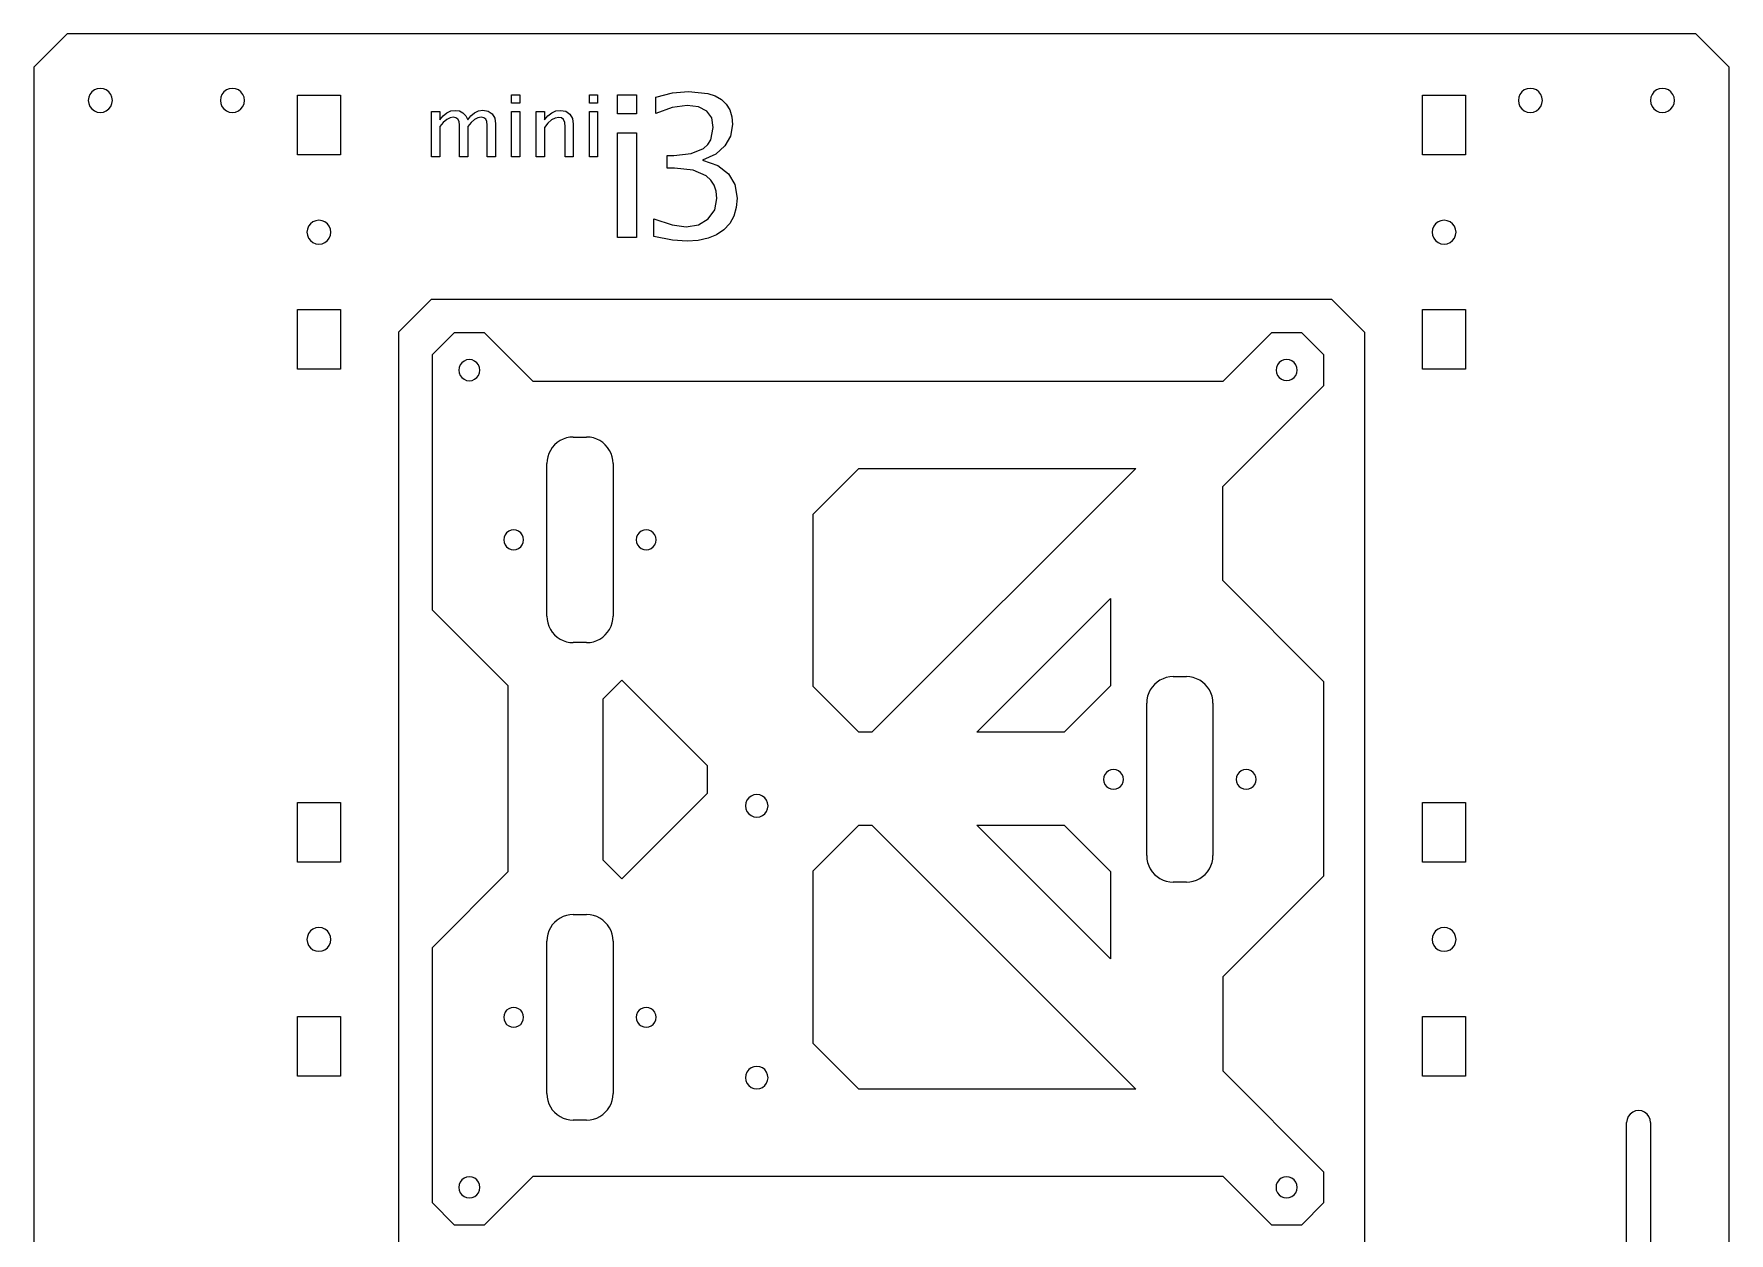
# Model space of a CAD drawing. Header units: inches. Extents: x -211 to 211, y -137 to 137.
# Drawn here: x -210.7 to 45, y -44.3 to 136.6 of the extents above; entities that cross this region are included whole.
import ezdxf

# ---------------------------------------------------------------- set-up
doc = ezdxf.new("R2010")
doc.units = ezdxf.units.IN
doc.header["$MEASUREMENT"] = 0

msp = doc.modelspace()

# ---------------------------------------------------------------- linework, layer by layer
at = {"color": 12, "true_color": 0xcc0000}
for p, q in [((-205.72, 136.63), (-210.72, 131.63)), ((40.03, 136.63), (-205.72, 136.63)), ((45.03, 131.63), (40.03, 136.63)), ((-210.72, 131.63), (-210.72, -131.81)), ((45.03, -131.62), (45.03, 131.63))]:
    msp.add_line(p, q, dxfattribs=at)
at = {"color": 2, "true_color": 0xffff00}
for p, q in [((-201.98, 127.88), (-202.27, 127.5)), ((-201.6, 128.17), (-201.98, 127.88)), ((-201.16, 128.35), (-201.6, 128.17)), ((-200.69, 128.41), (-201.16, 128.35)), ((-200.23, 128.35), (-200.69, 128.41)), ((-199.79, 128.17), (-200.23, 128.35)), ((-199.41, 127.88), (-199.79, 128.17)), ((-199.12, 127.5), (-199.41, 127.88)), ((-182.05, 127.88), (-182.34, 127.5)), ((-181.67, 128.17), (-182.05, 127.88)), ((-181.24, 128.35), (-181.67, 128.17)), ((-180.77, 128.41), (-181.24, 128.35)), ((-180.3, 128.35), (-180.77, 128.41)), ((-179.86, 128.17), (-180.3, 128.35)), ((-179.48, 127.88), (-179.86, 128.17)), ((-179.2, 127.5), (-179.48, 127.88)), ((13.76, 127.88), (13.47, 127.5)), ((14.13, 128.17), (13.76, 127.88)), ((14.57, 128.35), (14.13, 128.17)), ((15.04, 128.41), (14.57, 128.35)), ((15.51, 128.35), (15.04, 128.41)), ((15.95, 128.17), (15.51, 128.35)), ((16.32, 127.88), (15.95, 128.17)), ((16.61, 127.5), (16.32, 127.88)), ((33.69, 127.88), (33.4, 127.5)), ((34.06, 128.17), (33.69, 127.88)), ((34.5, 128.35), (34.06, 128.17)), ((34.97, 128.41), (34.5, 128.35)), ((35.44, 128.35), (34.97, 128.41)), ((35.88, 128.17), (35.44, 128.35)), ((36.25, 127.88), (35.88, 128.17)), ((36.54, 127.5), (36.25, 127.88)), ((-202.45, 127.07), (-202.51, 126.6)), ((-202.51, 126.6), (-202.45, 126.13)), ((-202.27, 127.5), (-202.45, 127.07)), ((-202.45, 126.13), (-202.27, 125.69)), ((-202.27, 125.69), (-201.98, 125.31)), ((-201.98, 125.31), (-201.6, 125.03)), ((-199.79, 125.03), (-199.41, 125.31)), ((-199.41, 125.31), (-199.12, 125.69)), ((-198.94, 127.07), (-199.12, 127.5)), ((-199.12, 125.69), (-198.94, 126.13)), ((-198.88, 126.6), (-198.94, 127.07)), ((-198.94, 126.13), (-198.88, 126.6)), ((-182.52, 127.07), (-182.58, 126.6)), ((-182.58, 126.6), (-182.52, 126.13)), ((-182.34, 127.5), (-182.52, 127.07)), ((-182.52, 126.13), (-182.34, 125.69)), ((-182.34, 125.69), (-182.05, 125.31)), ((-182.05, 125.31), (-181.67, 125.03)), ((-179.86, 125.03), (-179.48, 125.31)), ((-179.48, 125.31), (-179.2, 125.69)), ((-179.01, 127.07), (-179.2, 127.5)), ((-179.2, 125.69), (-179.01, 126.13)), ((-178.95, 126.6), (-179.01, 127.07)), ((-179.01, 126.13), (-178.95, 126.6)), ((-170.97, 118.36), (-170.97, 127.36)), ((-170.97, 127.36), (-164.47, 127.36)), ((-164.47, 127.36), (-164.47, 118.36)), ((-1.22, 127.36), (5.28, 127.36)), ((-1.22, 118.36), (-1.22, 127.36)), ((5.28, 127.36), (5.28, 118.36)), ((13.29, 127.07), (13.23, 126.6)), ((13.23, 126.6), (13.29, 126.13)), ((13.47, 127.5), (13.29, 127.07)), ((13.29, 126.13), (13.47, 125.69)), ((13.47, 125.69), (13.76, 125.31)), ((13.76, 125.31), (14.13, 125.03)), ((15.95, 125.03), (16.32, 125.31)), ((16.32, 125.31), (16.61, 125.69)), ((16.79, 127.07), (16.61, 127.5)), ((16.61, 125.69), (16.79, 126.13)), ((16.85, 126.6), (16.79, 127.07)), ((16.79, 126.13), (16.85, 126.6)), ((33.22, 127.07), (33.15, 126.6)), ((33.15, 126.6), (33.22, 126.13)), ((33.4, 127.5), (33.22, 127.07)), ((33.22, 126.13), (33.4, 125.69)), ((33.4, 125.69), (33.69, 125.31)), ((33.69, 125.31), (34.06, 125.03)), ((35.88, 125.03), (36.25, 125.31)), ((36.25, 125.31), (36.54, 125.69)), ((36.72, 127.07), (36.54, 127.5)), ((36.54, 125.69), (36.72, 126.13)), ((36.78, 126.6), (36.72, 127.07)), ((36.72, 126.13), (36.78, 126.6)), ((-201.6, 125.03), (-201.16, 124.84)), ((-201.16, 124.84), (-200.69, 124.78)), ((-200.69, 124.78), (-200.23, 124.84)), ((-200.23, 124.84), (-199.79, 125.03)), ((-181.67, 125.03), (-181.24, 124.84)), ((-181.24, 124.84), (-180.77, 124.78)), ((-180.77, 124.78), (-180.3, 124.84)), ((-180.3, 124.84), (-179.86, 125.03)), ((14.13, 125.03), (14.57, 124.84)), ((14.57, 124.84), (15.04, 124.78)), ((15.04, 124.78), (15.51, 124.84)), ((15.51, 124.84), (15.95, 125.03)), ((34.06, 125.03), (34.5, 124.84)), ((34.5, 124.84), (34.97, 124.78)), ((34.97, 124.78), (35.44, 124.84)), ((35.44, 124.84), (35.88, 125.03)), ((-164.47, 118.36), (-170.97, 118.36)), ((5.28, 118.36), (-1.22, 118.36)), ((-169.28, 107.61), (-169.46, 107.18)), ((-168.99, 107.98), (-169.28, 107.61)), ((-168.62, 108.27), (-168.99, 107.98)), ((-168.18, 108.45), (-168.62, 108.27)), ((-167.72, 108.51), (-168.18, 108.45)), ((-167.25, 108.45), (-167.72, 108.51)), ((-166.82, 108.27), (-167.25, 108.45)), ((-166.44, 107.98), (-166.82, 108.27)), ((-166.16, 107.61), (-166.44, 107.98)), ((-165.98, 107.18), (-166.16, 107.61)), ((0.47, 107.61), (0.29, 107.18)), ((0.75, 107.98), (0.47, 107.61)), ((1.13, 108.27), (0.75, 107.98)), ((1.56, 108.45), (1.13, 108.27)), ((2.02, 108.51), (1.56, 108.45)), ((2.49, 108.45), (2.02, 108.51)), ((2.93, 108.27), (2.49, 108.45)), ((3.3, 107.98), (2.93, 108.27)), ((3.58, 107.61), (3.3, 107.98)), ((3.76, 107.18), (3.58, 107.61)), ((-169.46, 107.18), (-169.52, 106.71)), ((-169.52, 106.71), (-169.46, 106.24)), ((-169.46, 106.24), (-169.28, 105.81)), ((-169.28, 105.81), (-168.99, 105.44)), ((-168.99, 105.44), (-168.62, 105.15)), ((-168.62, 105.15), (-168.18, 104.97)), ((-168.18, 104.97), (-167.72, 104.91)), ((-167.72, 104.91), (-167.25, 104.97)), ((-167.25, 104.97), (-166.82, 105.15)), ((-166.82, 105.15), (-166.44, 105.44)), ((-166.44, 105.44), (-166.16, 105.81)), ((-166.16, 105.81), (-165.98, 106.24)), ((-165.92, 106.71), (-165.98, 107.18)), ((-165.98, 106.24), (-165.92, 106.71)), ((0.29, 107.18), (0.23, 106.71)), ((0.23, 106.71), (0.29, 106.24)), ((0.29, 106.24), (0.47, 105.81)), ((0.47, 105.81), (0.75, 105.44)), ((0.75, 105.44), (1.13, 105.15)), ((1.13, 105.15), (1.56, 104.97)), ((1.56, 104.97), (2.03, 104.91)), ((2.03, 104.91), (2.49, 104.97)), ((2.49, 104.97), (2.93, 105.15)), ((2.93, 105.15), (3.3, 105.44)), ((3.3, 105.44), (3.58, 105.81)), ((3.58, 105.81), (3.76, 106.24)), ((3.83, 106.71), (3.76, 107.18)), ((3.76, 106.24), (3.83, 106.71)), ((-170.97, 95.06), (-164.47, 95.06)), ((-170.97, 86.06), (-170.97, 95.06)), ((-164.47, 95.06), (-164.47, 86.06)), ((-1.22, 86.06), (-1.22, 95.06)), ((-1.22, 95.06), (5.28, 95.06)), ((5.28, 95.06), (5.28, 86.06)), ((-146.15, 87.03), (-146.4, 86.7)), ((-145.82, 87.28), (-146.15, 87.03)), ((-145.43, 87.44), (-145.82, 87.28)), ((-145.02, 87.49), (-145.43, 87.44)), ((-144.61, 87.44), (-145.02, 87.49)), ((-144.23, 87.28), (-144.61, 87.44)), ((-143.9, 87.03), (-144.23, 87.28)), ((-143.64, 86.7), (-143.9, 87.03)), ((-22.85, 87.04), (-23.1, 86.71)), ((-22.52, 87.29), (-22.85, 87.04)), ((-22.13, 87.45), (-22.52, 87.29)), ((-21.72, 87.5), (-22.13, 87.45)), ((-21.31, 87.45), (-21.72, 87.5)), ((-20.93, 87.29), (-21.31, 87.45)), ((-20.6, 87.04), (-20.93, 87.29)), ((-20.34, 86.71), (-20.6, 87.04)), ((-164.47, 86.06), (-170.97, 86.06)), ((-146.56, 86.31), (-146.61, 85.9)), ((-146.61, 85.9), (-146.56, 85.49)), ((-146.4, 86.7), (-146.56, 86.31)), ((-146.56, 85.49), (-146.4, 85.11)), ((-146.4, 85.11), (-146.15, 84.78)), ((-146.15, 84.78), (-145.82, 84.52)), ((-145.82, 84.52), (-145.43, 84.36)), ((-144.61, 84.36), (-144.23, 84.52)), ((-144.23, 84.52), (-143.9, 84.78)), ((-143.9, 84.78), (-143.64, 85.11)), ((-143.48, 86.31), (-143.64, 86.7)), ((-143.64, 85.11), (-143.48, 85.49)), ((-143.43, 85.9), (-143.48, 86.31)), ((-143.48, 85.49), (-143.43, 85.9)), ((-23.26, 86.32), (-23.32, 85.91)), ((-23.32, 85.91), (-23.26, 85.5)), ((-23.1, 86.71), (-23.26, 86.32)), ((-23.26, 85.5), (-23.1, 85.12)), ((-23.1, 85.12), (-22.85, 84.79)), ((-22.85, 84.79), (-22.52, 84.53)), ((-22.52, 84.53), (-22.13, 84.37)), ((-21.31, 84.37), (-20.93, 84.53)), ((-20.93, 84.53), (-20.6, 84.79)), ((-20.6, 84.79), (-20.34, 85.12)), ((-20.18, 86.32), (-20.34, 86.71)), ((-20.34, 85.12), (-20.18, 85.5)), ((-20.13, 85.91), (-20.18, 86.32)), ((-20.18, 85.5), (-20.13, 85.91)), ((5.28, 86.06), (-1.22, 86.06)), ((-145.43, 84.36), (-145.02, 84.31)), ((-145.02, 84.31), (-144.61, 84.36)), ((-22.13, 84.37), (-21.72, 84.32)), ((-21.72, 84.32), (-21.31, 84.37)), ((-132.51, 74.24), (-132.8, 73.8)), ((-132.16, 74.63), (-132.51, 74.24)), ((-131.77, 74.98), (-132.16, 74.63)), ((-131.34, 75.27), (-131.77, 74.98)), ((-130.87, 75.5), (-131.34, 75.27)), ((-130.37, 75.67), (-130.87, 75.5)), ((-129.86, 75.77), (-130.37, 75.67)), ((-129.34, 75.8), (-129.86, 75.77)), ((-129.34, 75.8), (-127.34, 75.8)), ((-126.81, 75.77), (-127.34, 75.8)), ((-126.3, 75.67), (-126.81, 75.77)), ((-125.81, 75.5), (-126.3, 75.67)), ((-125.34, 75.27), (-125.81, 75.5)), ((-124.9, 74.98), (-125.34, 75.27)), ((-124.51, 74.63), (-124.9, 74.98)), ((-124.16, 74.24), (-124.51, 74.63)), ((-123.87, 73.8), (-124.16, 74.24)), ((-133.3, 72.32), (-133.34, 71.8)), ((-133.34, 48.8), (-133.34, 71.8)), ((-133.2, 72.84), (-133.3, 72.32)), ((-133.03, 73.33), (-133.2, 72.84)), ((-132.8, 73.8), (-133.03, 73.33)), ((-123.64, 73.33), (-123.87, 73.8)), ((-123.47, 72.84), (-123.64, 73.33)), ((-123.37, 72.32), (-123.47, 72.84)), ((-123.34, 71.8), (-123.37, 72.32)), ((-123.34, 71.8), (-123.34, 48.8)), ((-93.16, 64.19), (-86.26, 71.09)), ((-86.26, 71.09), (-44.47, 71.09)), ((-44.47, 71.09), (-84.3, 31.27)), ((-93.16, 38.17), (-93.16, 64.19)), ((-139.09, 61.6), (-139.4, 61.36)), ((-138.72, 61.75), (-139.09, 61.6)), ((-138.34, 61.8), (-138.72, 61.75)), ((-137.95, 61.75), (-138.34, 61.8)), ((-137.59, 61.6), (-137.95, 61.75)), ((-137.28, 61.36), (-137.59, 61.6)), ((-119.09, 61.6), (-119.4, 61.36)), ((-118.72, 61.75), (-119.09, 61.6)), ((-118.34, 61.8), (-118.72, 61.75)), ((-117.95, 61.75), (-118.34, 61.8)), ((-117.59, 61.6), (-117.95, 61.75)), ((-117.28, 61.36), (-117.59, 61.6)), ((-139.79, 60.69), (-139.84, 60.3)), ((-139.84, 60.3), (-139.79, 59.91)), ((-139.64, 61.05), (-139.79, 60.69)), ((-139.79, 59.91), (-139.64, 59.55)), ((-139.4, 61.36), (-139.64, 61.05)), ((-139.64, 59.55), (-139.4, 59.24)), ((-139.4, 59.24), (-139.09, 59)), ((-139.09, 59), (-138.72, 58.85)), ((-138.72, 58.85), (-138.34, 58.8)), ((-138.34, 58.8), (-137.95, 58.85)), ((-137.95, 58.85), (-137.59, 59)), ((-137.59, 59), (-137.28, 59.24)), ((-137.04, 61.05), (-137.28, 61.36)), ((-137.28, 59.24), (-137.04, 59.55)), ((-136.89, 60.69), (-137.04, 61.05)), ((-137.04, 59.55), (-136.89, 59.91)), ((-136.84, 60.3), (-136.89, 60.69)), ((-136.89, 59.91), (-136.84, 60.3)), ((-119.79, 60.69), (-119.84, 60.3)), ((-119.84, 60.3), (-119.79, 59.91)), ((-119.64, 61.05), (-119.79, 60.69)), ((-119.79, 59.91), (-119.64, 59.55)), ((-119.4, 61.36), (-119.64, 61.05)), ((-119.64, 59.55), (-119.4, 59.24)), ((-119.4, 59.24), (-119.09, 59)), ((-119.09, 59), (-118.72, 58.85)), ((-118.72, 58.85), (-118.34, 58.8)), ((-118.34, 58.8), (-117.95, 58.85)), ((-117.95, 58.85), (-117.59, 59)), ((-117.59, 59), (-117.28, 59.24)), ((-117.04, 61.05), (-117.28, 61.36)), ((-117.28, 59.24), (-117.04, 59.55)), ((-116.97, 60.89), (-117.04, 61.05)), ((-117.04, 59.55), (-116.98, 59.68)), ((-116.98, 59.68), (-116.89, 59.91)), ((-116.89, 60.69), (-116.97, 60.89)), ((-116.84, 60.3), (-116.89, 60.69)), ((-116.89, 59.91), (-116.84, 60.3)), ((-68.44, 31.27), (-48.28, 51.43)), ((-48.28, 51.43), (-48.28, 38.26)), ((-133.34, 48.8), (-133.3, 48.28)), ((-123.37, 48.28), (-123.34, 48.8)), ((-133.3, 48.28), (-133.2, 47.77)), ((-133.2, 47.77), (-133.03, 47.27)), ((-133.03, 47.27), (-132.8, 46.8)), ((-132.8, 46.8), (-132.51, 46.37)), ((-132.51, 46.37), (-132.16, 45.97)), ((-124.51, 45.97), (-124.16, 46.37)), ((-124.16, 46.37), (-123.87, 46.8)), ((-123.87, 46.8), (-123.64, 47.27)), ((-123.64, 47.27), (-123.47, 47.77)), ((-123.47, 47.77), (-123.37, 48.28)), ((-132.16, 45.97), (-131.77, 45.63)), ((-131.77, 45.63), (-131.34, 45.34)), ((-131.34, 45.34), (-130.87, 45.11)), ((-130.87, 45.11), (-130.37, 44.94)), ((-130.37, 44.94), (-129.86, 44.84)), ((-129.86, 44.84), (-129.34, 44.8)), ((-127.34, 44.8), (-129.34, 44.8)), ((-127.34, 44.8), (-126.81, 44.84)), ((-126.81, 44.84), (-126.3, 44.94)), ((-126.3, 44.94), (-125.81, 45.11)), ((-125.81, 45.11), (-125.34, 45.34)), ((-125.34, 45.34), (-124.9, 45.63)), ((-124.9, 45.63), (-124.51, 45.97)), ((-124.86, 36.3), (-122.04, 39.13)), ((-122.04, 39.13), (-109.16, 26.25)), ((-41.67, 38.5), (-42.01, 38.1)), ((-41.28, 38.84), (-41.67, 38.5)), ((-40.84, 39.13), (-41.28, 38.84)), ((-40.37, 39.36), (-40.84, 39.13)), ((-39.88, 39.53), (-40.37, 39.36)), ((-39.36, 39.63), (-39.88, 39.53)), ((-38.84, 39.67), (-39.36, 39.63)), ((-38.84, 39.67), (-36.84, 39.67)), ((-36.32, 39.63), (-36.84, 39.67)), ((-35.81, 39.53), (-36.32, 39.63)), ((-35.31, 39.36), (-35.81, 39.53)), ((-34.84, 39.13), (-35.31, 39.36)), ((-34.41, 38.84), (-34.84, 39.13)), ((-34.01, 38.5), (-34.41, 38.84)), ((-33.67, 38.1), (-34.01, 38.5)), ((-124.86, 12), (-124.86, 36.3)), ((-86.26, 31.27), (-93.16, 38.17)), ((-48.28, 38.26), (-55.27, 31.27)), ((-42.81, 36.19), (-42.84, 35.67)), ((-42.7, 36.7), (-42.81, 36.19)), ((-42.54, 37.2), (-42.7, 36.7)), ((-42.31, 37.67), (-42.54, 37.2)), ((-42.01, 38.1), (-42.31, 37.67)), ((-33.38, 37.67), (-33.67, 38.1)), ((-33.15, 37.2), (-33.38, 37.67)), ((-32.98, 36.7), (-33.15, 37.2)), ((-32.88, 36.19), (-32.98, 36.7)), ((-32.84, 35.67), (-32.88, 36.19)), ((-42.84, 12.67), (-42.84, 35.67)), ((-32.84, 35.67), (-32.84, 12.67)), ((-84.3, 31.27), (-86.26, 31.27)), ((-55.27, 31.27), (-68.44, 31.27)), ((-109.16, 26.25), (-109.16, 22.05)), ((-48.23, 25.62), (-48.59, 25.47)), ((-47.84, 25.67), (-48.23, 25.62)), ((-47.45, 25.62), (-47.84, 25.67)), ((-47.09, 25.47), (-47.45, 25.62)), ((-28.23, 25.62), (-28.59, 25.47)), ((-27.84, 25.67), (-28.23, 25.62)), ((-27.45, 25.62), (-27.84, 25.67)), ((-27.09, 25.47), (-27.45, 25.62)), ((-49.29, 24.56), (-49.34, 24.17)), ((-49.34, 24.17), (-49.29, 23.78)), ((-49.14, 24.92), (-49.29, 24.56)), ((-49.29, 23.78), (-49.14, 23.42)), ((-48.9, 25.23), (-49.14, 24.92)), ((-49.14, 23.42), (-48.9, 23.11)), ((-48.59, 25.47), (-48.9, 25.23)), ((-48.9, 23.11), (-48.59, 22.87)), ((-46.78, 25.23), (-47.09, 25.47)), ((-47.09, 22.87), (-46.78, 23.11)), ((-46.54, 24.92), (-46.78, 25.23)), ((-46.78, 23.11), (-46.54, 23.42)), ((-46.39, 24.56), (-46.54, 24.92)), ((-46.54, 23.42), (-46.39, 23.78)), ((-46.34, 24.17), (-46.39, 24.56)), ((-46.39, 23.78), (-46.34, 24.17)), ((-29.29, 24.56), (-29.34, 24.17)), ((-29.34, 24.17), (-29.29, 23.78)), ((-29.14, 24.92), (-29.29, 24.56)), ((-29.29, 23.78), (-29.14, 23.42)), ((-28.9, 25.23), (-29.14, 24.92)), ((-29.14, 23.42), (-28.9, 23.11)), ((-28.59, 25.47), (-28.9, 25.23)), ((-28.9, 23.11), (-28.59, 22.87)), ((-26.78, 25.23), (-27.09, 25.47)), ((-27.09, 22.87), (-26.78, 23.11)), ((-26.54, 24.92), (-26.78, 25.23)), ((-26.78, 23.11), (-26.54, 23.42)), ((-26.48, 24.76), (-26.54, 24.92)), ((-26.54, 23.42), (-26.49, 23.55)), ((-26.49, 23.55), (-26.39, 23.78)), ((-26.39, 24.56), (-26.48, 24.76)), ((-26.34, 24.17), (-26.39, 24.56)), ((-26.39, 23.78), (-26.34, 24.17)), ((-170.97, 20.68), (-164.47, 20.68)), ((-170.97, 11.68), (-170.97, 20.68)), ((-164.47, 20.68), (-164.47, 11.68)), ((-109.16, 22.05), (-122.04, 9.18)), ((-103.31, 20.61), (-103.36, 20.17)), ((-103.14, 21.02), (-103.31, 20.61)), ((-102.87, 21.38), (-103.14, 21.02)), ((-102.51, 21.65), (-102.87, 21.38)), ((-102.1, 21.82), (-102.51, 21.65)), ((-101.66, 21.87), (-102.1, 21.82)), ((-101.22, 21.82), (-101.66, 21.87)), ((-100.81, 21.65), (-101.22, 21.82)), ((-100.46, 21.38), (-100.81, 21.65)), ((-100.19, 21.02), (-100.46, 21.38)), ((-100.02, 20.61), (-100.19, 21.02)), ((-99.96, 20.17), (-100.02, 20.61)), ((-48.59, 22.87), (-48.23, 22.72)), ((-48.23, 22.72), (-47.84, 22.67)), ((-47.84, 22.67), (-47.45, 22.72)), ((-47.45, 22.72), (-47.09, 22.87)), ((-28.59, 22.87), (-28.23, 22.72)), ((-28.23, 22.72), (-27.84, 22.67)), ((-27.84, 22.67), (-27.45, 22.72)), ((-27.45, 22.72), (-27.09, 22.87)), ((-1.22, 20.68), (5.28, 20.68)), ((-1.22, 11.68), (-1.22, 20.68)), ((5.28, 20.68), (5.28, 11.68)), ((-103.36, 20.17), (-103.31, 19.73)), ((-103.31, 19.73), (-103.14, 19.32)), ((-103.14, 19.32), (-102.87, 18.97)), ((-102.87, 18.97), (-102.51, 18.7)), ((-102.51, 18.7), (-102.1, 18.53)), ((-102.1, 18.53), (-101.66, 18.47)), ((-101.66, 18.47), (-101.22, 18.53)), ((-101.22, 18.53), (-100.81, 18.7)), ((-100.81, 18.7), (-100.46, 18.97)), ((-100.46, 18.97), (-100.19, 19.32)), ((-100.19, 19.32), (-100.02, 19.73)), ((-100.02, 19.73), (-99.96, 20.17)), ((-93.16, 10.36), (-86.26, 17.27)), ((-86.26, 17.27), (-84.3, 17.27)), ((-84.3, 17.27), (-44.47, -22.56)), ((-48.28, -2.9), (-68.44, 17.27)), ((-68.44, 17.27), (-55.27, 17.27)), ((-55.27, 17.27), (-48.28, 10.27)), ((-164.47, 11.68), (-170.97, 11.68)), ((-122.04, 9.18), (-124.86, 12)), ((-93.16, -15.66), (-93.16, 10.36)), ((-48.28, 10.27), (-48.28, -2.9)), ((-42.84, 12.67), (-42.81, 12.15)), ((-42.81, 12.15), (-42.7, 11.63)), ((-42.7, 11.63), (-42.54, 11.14)), ((-42.54, 11.14), (-42.31, 10.67)), ((-42.31, 10.67), (-42.01, 10.23)), ((-42.01, 10.23), (-41.67, 9.84)), ((-34.01, 9.84), (-33.67, 10.23)), ((-33.67, 10.23), (-33.38, 10.67)), ((-33.38, 10.67), (-33.15, 11.14)), ((-33.15, 11.14), (-32.98, 11.63)), ((-32.98, 11.63), (-32.88, 12.15)), ((-32.88, 12.15), (-32.84, 12.67)), ((5.28, 11.68), (-1.22, 11.68)), ((-41.67, 9.84), (-41.28, 9.5)), ((-41.28, 9.5), (-40.84, 9.2)), ((-40.84, 9.2), (-40.37, 8.97)), ((-40.37, 8.97), (-39.88, 8.8)), ((-39.88, 8.8), (-39.36, 8.7)), ((-39.36, 8.7), (-38.84, 8.67)), ((-36.84, 8.67), (-38.84, 8.67)), ((-36.84, 8.67), (-36.32, 8.7)), ((-36.32, 8.7), (-35.81, 8.8)), ((-35.81, 8.8), (-35.31, 8.97)), ((-35.31, 8.97), (-34.84, 9.2)), ((-34.84, 9.2), (-34.41, 9.5)), ((-34.41, 9.5), (-34.01, 9.84)), ((-132.16, 2.6), (-132.51, 2.21)), ((-131.77, 2.95), (-132.16, 2.6)), ((-131.34, 3.24), (-131.77, 2.95)), ((-130.87, 3.47), (-131.34, 3.24)), ((-130.37, 3.64), (-130.87, 3.47)), ((-129.86, 3.74), (-130.37, 3.64)), ((-129.34, 3.78), (-129.86, 3.74)), ((-129.34, 3.78), (-127.34, 3.78)), ((-126.81, 3.74), (-127.34, 3.78)), ((-126.3, 3.64), (-126.81, 3.74)), ((-125.81, 3.47), (-126.3, 3.64)), ((-125.34, 3.24), (-125.81, 3.47)), ((-124.9, 2.95), (-125.34, 3.24)), ((-124.51, 2.6), (-124.9, 2.95)), ((-124.16, 2.21), (-124.51, 2.6)), ((-169.46, 0.49), (-169.52, 0.02)), ((-169.52, 0.02), (-169.46, -0.44)), ((-169.28, 0.92), (-169.46, 0.49)), ((-168.99, 1.3), (-169.28, 0.92)), ((-168.62, 1.58), (-168.99, 1.3)), ((-168.18, 1.76), (-168.62, 1.58)), ((-167.72, 1.83), (-168.18, 1.76)), ((-167.25, 1.76), (-167.72, 1.83)), ((-166.82, 1.58), (-167.25, 1.76)), ((-166.44, 1.3), (-166.82, 1.58)), ((-166.16, 0.93), (-166.44, 1.3)), ((-165.98, 0.49), (-166.16, 0.93)), ((-165.92, 0.03), (-165.98, 0.49)), ((-165.98, -0.44), (-165.92, 0.03)), ((-133.3, 0.3), (-133.34, -0.22)), ((-133.2, 0.81), (-133.3, 0.3)), ((-133.03, 1.31), (-133.2, 0.81)), ((-132.8, 1.78), (-133.03, 1.31)), ((-132.51, 2.21), (-132.8, 1.78)), ((-123.87, 1.78), (-124.16, 2.21)), ((-123.64, 1.31), (-123.87, 1.78)), ((-123.47, 0.81), (-123.64, 1.31)), ((-123.37, 0.3), (-123.47, 0.81)), ((-123.34, -0.22), (-123.37, 0.3)), ((0.29, 0.49), (0.23, 0.02)), ((0.23, 0.02), (0.29, -0.44)), ((0.47, 0.92), (0.29, 0.49)), ((0.75, 1.3), (0.47, 0.92)), ((1.13, 1.58), (0.75, 1.3)), ((1.56, 1.76), (1.13, 1.58)), ((2.02, 1.83), (1.56, 1.76)), ((2.49, 1.76), (2.02, 1.83)), ((2.93, 1.58), (2.49, 1.76)), ((3.3, 1.3), (2.93, 1.58)), ((3.58, 0.93), (3.3, 1.3)), ((3.76, 0.49), (3.58, 0.93)), ((3.83, 0.03), (3.76, 0.49)), ((3.76, -0.44), (3.83, 0.03)), ((-169.46, -0.44), (-169.28, -0.88)), ((-169.28, -0.88), (-168.99, -1.25)), ((-168.99, -1.25), (-168.62, -1.53)), ((-168.62, -1.53), (-168.18, -1.71)), ((-168.18, -1.71), (-167.72, -1.77)), ((-167.72, -1.77), (-167.25, -1.71)), ((-167.25, -1.71), (-166.82, -1.53)), ((-166.82, -1.53), (-166.44, -1.25)), ((-166.44, -1.25), (-166.16, -0.87)), ((-166.16, -0.87), (-165.98, -0.44)), ((-133.34, -23.22), (-133.34, -0.22)), ((-123.34, -0.22), (-123.34, -23.22)), ((0.29, -0.44), (0.47, -0.88)), ((0.47, -0.88), (0.75, -1.25)), ((0.75, -1.25), (1.13, -1.53)), ((1.13, -1.53), (1.56, -1.71)), ((1.56, -1.71), (2.03, -1.77)), ((2.03, -1.77), (2.49, -1.71)), ((2.49, -1.71), (2.93, -1.53)), ((2.93, -1.53), (3.3, -1.25)), ((3.3, -1.25), (3.58, -0.87)), ((3.58, -0.87), (3.76, -0.44)), ((-138.34, -10.22), (-138.72, -10.28)), ((-137.95, -10.28), (-138.34, -10.22)), ((-118.34, -10.22), (-118.72, -10.28)), ((-117.95, -10.28), (-118.34, -10.22)), ((-170.97, -20.62), (-170.97, -11.62)), ((-170.97, -11.62), (-164.47, -11.62)), ((-164.47, -11.62), (-164.47, -20.62)), ((-139.79, -11.34), (-139.84, -11.72)), ((-139.84, -11.72), (-139.79, -12.11)), ((-139.64, -10.97), (-139.79, -11.34)), ((-139.79, -12.11), (-139.64, -12.47)), ((-139.4, -10.66), (-139.64, -10.97)), ((-139.64, -12.47), (-139.4, -12.79)), ((-139.09, -10.43), (-139.4, -10.66)), ((-139.4, -12.79), (-139.09, -13.02)), ((-138.72, -10.28), (-139.09, -10.43)), ((-137.59, -10.43), (-137.95, -10.28)), ((-137.28, -10.66), (-137.59, -10.43)), ((-137.59, -13.02), (-137.28, -12.79)), ((-137.04, -10.97), (-137.28, -10.66)), ((-137.28, -12.79), (-137.04, -12.47)), ((-136.89, -11.34), (-137.04, -10.97)), ((-137.04, -12.47), (-136.89, -12.11)), ((-136.84, -11.72), (-136.89, -11.34)), ((-136.89, -12.11), (-136.84, -11.72)), ((-119.79, -11.34), (-119.84, -11.72)), ((-119.84, -11.72), (-119.79, -12.11)), ((-119.64, -10.97), (-119.79, -11.34)), ((-119.79, -12.11), (-119.64, -12.47)), ((-119.4, -10.66), (-119.64, -10.97)), ((-119.64, -12.47), (-119.4, -12.79)), ((-119.09, -10.43), (-119.4, -10.66)), ((-119.4, -12.79), (-119.09, -13.02)), ((-118.72, -10.28), (-119.09, -10.43)), ((-117.59, -10.43), (-117.95, -10.28)), ((-117.28, -10.66), (-117.59, -10.43)), ((-117.59, -13.02), (-117.28, -12.79)), ((-117.04, -10.97), (-117.28, -10.66)), ((-117.28, -12.79), (-117.04, -12.47)), ((-116.97, -11.13), (-117.04, -10.97)), ((-117.04, -12.47), (-116.98, -12.35)), ((-116.98, -12.35), (-116.89, -12.11)), ((-116.89, -11.34), (-116.97, -11.13)), ((-116.84, -11.72), (-116.89, -11.34)), ((-116.89, -12.11), (-116.84, -11.72)), ((-1.22, -20.62), (-1.22, -11.62)), ((-1.22, -11.62), (5.28, -11.62)), ((5.28, -11.62), (5.28, -20.62)), ((-139.09, -13.02), (-138.72, -13.17)), ((-138.72, -13.17), (-138.34, -13.22)), ((-138.34, -13.22), (-137.95, -13.17)), ((-137.95, -13.17), (-137.59, -13.02)), ((-119.09, -13.02), (-118.72, -13.17)), ((-118.72, -13.17), (-118.34, -13.22)), ((-118.34, -13.22), (-117.95, -13.17)), ((-117.95, -13.17), (-117.59, -13.02)), ((-86.26, -22.56), (-93.16, -15.66)), ((-103.31, -20.39), (-103.36, -20.83)), ((-103.14, -19.98), (-103.31, -20.39)), ((-102.87, -19.62), (-103.14, -19.98)), ((-102.51, -19.35), (-102.87, -19.62)), ((-102.1, -19.18), (-102.51, -19.35)), ((-101.66, -19.13), (-102.1, -19.18)), ((-101.22, -19.18), (-101.66, -19.13)), ((-100.81, -19.35), (-101.22, -19.18)), ((-100.46, -19.62), (-100.81, -19.35)), ((-100.19, -19.98), (-100.46, -19.62)), ((-100.02, -20.39), (-100.19, -19.98)), ((-99.96, -20.83), (-100.02, -20.39)), ((-164.47, -20.62), (-170.97, -20.62)), ((-103.36, -20.83), (-103.31, -21.27)), ((-103.31, -21.27), (-103.14, -21.68)), ((-103.14, -21.68), (-102.87, -22.03)), ((-102.87, -22.03), (-102.51, -22.3)), ((-102.51, -22.3), (-102.1, -22.47)), ((-102.1, -22.47), (-101.66, -22.53)), ((-101.66, -22.53), (-101.22, -22.47)), ((-101.22, -22.47), (-100.81, -22.3)), ((-100.81, -22.3), (-100.46, -22.03)), ((-100.46, -22.03), (-100.19, -21.68)), ((-100.19, -21.68), (-100.02, -21.27)), ((-100.02, -21.27), (-99.96, -20.83)), ((-44.47, -22.56), (-86.26, -22.56)), ((5.28, -20.62), (-1.22, -20.62)), ((-133.34, -23.22), (-133.3, -23.75)), ((-133.3, -23.75), (-133.2, -24.26)), ((-133.2, -24.26), (-133.03, -24.76)), ((-133.03, -24.76), (-132.8, -25.22)), ((-132.8, -25.22), (-132.51, -25.66)), ((-124.16, -25.66), (-123.87, -25.22)), ((-123.87, -25.22), (-123.64, -24.76)), ((-123.64, -24.76), (-123.47, -24.26)), ((-123.47, -24.26), (-123.37, -23.75)), ((-123.37, -23.75), (-123.34, -23.22)), ((-132.51, -25.66), (-132.16, -26.05)), ((-132.16, -26.05), (-131.77, -26.4)), ((-131.77, -26.4), (-131.34, -26.69)), ((-131.34, -26.69), (-130.87, -26.92)), ((-130.87, -26.92), (-130.37, -27.09)), ((-130.37, -27.09), (-129.86, -27.19)), ((-129.86, -27.19), (-129.34, -27.22)), ((-127.34, -27.22), (-129.34, -27.22)), ((-127.34, -27.22), (-126.81, -27.19)), ((-126.81, -27.19), (-126.3, -27.09)), ((-126.3, -27.09), (-125.81, -26.92)), ((-125.81, -26.92), (-125.34, -26.69)), ((-125.34, -26.69), (-124.9, -26.4)), ((-124.9, -26.4), (-124.51, -26.05)), ((-124.51, -26.05), (-124.16, -25.66)), ((29.64, -27.12), (29.57, -27.58)), ((29.57, -77.88), (29.57, -27.58)), ((29.82, -26.69), (29.64, -27.12)), ((30.11, -26.32), (29.82, -26.69)), ((30.48, -26.03), (30.11, -26.32)), ((30.91, -25.85), (30.48, -26.03)), ((31.37, -25.79), (30.91, -25.85)), ((31.84, -25.85), (31.37, -25.79)), ((32.27, -26.03), (31.84, -25.85)), ((32.64, -26.32), (32.27, -26.03)), ((32.93, -26.69), (32.64, -26.32)), ((33.11, -27.12), (32.93, -26.69)), ((33.17, -27.58), (33.11, -27.12)), ((33.17, -27.58), (33.17, -77.88)), ((-145.02, -35.78), (-145.43, -35.84)), ((-144.6, -35.84), (-145.02, -35.78)), ((-21.74, -35.78), (-22.15, -35.84)), ((-21.32, -35.84), (-21.74, -35.78)), ((-146.56, -36.96), (-146.61, -37.38)), ((-146.61, -37.38), (-146.56, -37.79)), ((-146.4, -36.58), (-146.56, -36.96)), ((-146.56, -37.79), (-146.4, -38.18)), ((-146.14, -36.25), (-146.4, -36.58)), ((-146.4, -38.18), (-146.14, -38.51)), ((-145.81, -36), (-146.14, -36.25)), ((-145.43, -35.84), (-145.81, -36)), ((-144.22, -36), (-144.6, -35.84)), ((-143.89, -36.25), (-144.22, -36)), ((-143.63, -36.58), (-143.89, -36.25)), ((-143.89, -38.51), (-143.63, -38.18)), ((-143.47, -36.96), (-143.63, -36.58)), ((-143.63, -38.18), (-143.47, -37.79)), ((-143.42, -37.38), (-143.47, -36.96)), ((-143.47, -37.79), (-143.42, -37.38)), ((-23.28, -36.96), (-23.33, -37.38)), ((-23.33, -37.38), (-23.28, -37.79)), ((-23.12, -36.58), (-23.28, -36.96)), ((-23.28, -37.79), (-23.12, -38.18)), ((-22.86, -36.25), (-23.12, -36.58)), ((-23.12, -38.18), (-22.86, -38.51)), ((-22.53, -36), (-22.86, -36.25)), ((-22.15, -35.84), (-22.53, -36)), ((-20.94, -36), (-21.32, -35.84)), ((-20.61, -36.25), (-20.94, -36)), ((-20.35, -36.58), (-20.61, -36.25)), ((-20.61, -38.51), (-20.35, -38.18)), ((-20.19, -36.96), (-20.35, -36.58)), ((-20.35, -38.18), (-20.19, -37.79)), ((-20.14, -37.38), (-20.19, -36.96)), ((-20.19, -37.79), (-20.14, -37.38)), ((-146.14, -38.51), (-145.81, -38.76)), ((-145.81, -38.76), (-145.43, -38.92)), ((-145.43, -38.92), (-145.02, -38.97)), ((-145.02, -38.97), (-144.6, -38.92)), ((-144.6, -38.92), (-144.22, -38.76)), ((-144.22, -38.76), (-143.89, -38.51)), ((-22.86, -38.51), (-22.53, -38.76)), ((-22.53, -38.76), (-22.15, -38.92)), ((-22.15, -38.92), (-21.74, -38.97)), ((-21.74, -38.97), (-21.32, -38.92)), ((-21.32, -38.92), (-20.94, -38.76)), ((-20.94, -38.76), (-20.61, -38.51))]:
    msp.add_line(p, q, dxfattribs=at)
at = {"color": 96, "true_color": 0x006600}
for p, q in [((-114.38, 127.75), (-111.94, 127.96)), ((-111.94, 127.96), (-109.05, 127.65)), ((-138.67, 126.18), (-138.67, 127.42)), ((-138.67, 127.42), (-137.42, 127.42)), ((-137.42, 126.18), (-138.67, 126.18)), ((-137.42, 127.42), (-137.42, 126.18)), ((-126.92, 126.18), (-126.92, 127.42)), ((-126.92, 127.42), (-125.68, 127.42)), ((-125.68, 126.18), (-126.92, 126.18)), ((-125.68, 127.42), (-125.68, 126.18)), ((-122.69, 124.56), (-122.69, 127.42)), ((-122.69, 127.42), (-119.83, 127.42)), ((-119.83, 127.42), (-119.83, 124.56)), ((-116.89, 127.1), (-114.38, 127.75)), ((-116.89, 124.6), (-116.89, 127.1)), ((-114.41, 125.51), (-116.89, 124.6)), ((-112.14, 125.81), (-114.41, 125.51)), ((-110.43, 125.6), (-112.14, 125.81)), ((-109.2, 124.98), (-110.43, 125.6)), ((-109.05, 127.65), (-107.92, 127.26)), ((-107.92, 127.26), (-106.99, 126.71)), ((-106.99, 126.71), (-106.26, 126.01)), ((-106.26, 126.01), (-105.75, 125.15)), ((-150.72, 118.09), (-150.72, 124.94)), ((-150.72, 124.94), (-149.48, 124.94)), ((-149.48, 124.94), (-149.48, 123.65)), ((-149.48, 123.65), (-148.99, 124.28)), ((-148.95, 123.28), (-149.48, 122.68)), ((-148.99, 124.28), (-148.44, 124.73)), ((-148.44, 123.71), (-148.95, 123.28)), ((-148.44, 124.73), (-147.82, 125)), ((-147.94, 123.97), (-148.44, 123.71)), ((-147.46, 124.06), (-147.94, 123.97)), ((-147.82, 125), (-147.14, 125.09)), ((-147.05, 123.98), (-147.46, 124.06)), ((-147.14, 125.09), (-146.51, 125)), ((-146.76, 123.76), (-147.05, 123.98)), ((-146.58, 123.39), (-146.76, 123.76)), ((-146.52, 122.88), (-146.58, 123.39)), ((-146.52, 118.09), (-146.52, 122.88)), ((-146.51, 125), (-145.99, 124.73)), ((-145.99, 124.73), (-145.57, 124.28)), ((-145.57, 124.28), (-145.27, 123.65)), ((-145.27, 123.65), (-144.8, 124.29)), ((-144.75, 123.28), (-145.27, 122.68)), ((-144.8, 124.29), (-144.26, 124.74)), ((-144.24, 123.71), (-144.75, 123.28)), ((-144.26, 124.74), (-143.65, 125.01)), ((-143.74, 123.97), (-144.24, 123.71)), ((-143.25, 124.05), (-143.74, 123.97)), ((-143.65, 125.01), (-142.98, 125.1)), ((-142.84, 123.98), (-143.25, 124.05)), ((-142.98, 125.1), (-142.17, 124.96)), ((-142.55, 123.76), (-142.84, 123.98)), ((-142.38, 123.39), (-142.55, 123.76)), ((-142.32, 122.88), (-142.38, 123.39)), ((-142.32, 118.09), (-142.32, 122.88)), ((-142.17, 124.96), (-141.57, 124.56)), ((-141.57, 124.56), (-141.2, 123.93)), ((-141.2, 123.93), (-141.07, 123.07)), ((-141.07, 123.07), (-141.07, 118.09)), ((-138.67, 118.09), (-138.67, 124.94)), ((-138.67, 124.94), (-137.42, 124.94)), ((-137.42, 124.94), (-137.42, 118.09)), ((-134.93, 118.09), (-134.93, 124.94)), ((-134.93, 124.94), (-133.69, 124.94)), ((-133.69, 124.94), (-133.69, 123.65)), ((-133.69, 123.65), (-133.17, 124.28)), ((-133.18, 123.18), (-133.69, 122.53)), ((-132.65, 123.65), (-133.18, 123.18)), ((-133.17, 124.28), (-132.6, 124.73)), ((-132.1, 123.93), (-132.65, 123.65)), ((-132.6, 124.73), (-131.97, 125)), ((-131.54, 124.02), (-132.1, 123.93)), ((-131.97, 125), (-131.28, 125.09)), ((-131.1, 123.94), (-131.54, 124.02)), ((-131.28, 125.09), (-130.49, 124.95)), ((-130.8, 123.69), (-131.1, 123.94)), ((-130.63, 123.26), (-130.8, 123.69)), ((-130.58, 122.61), (-130.63, 123.26)), ((-130.49, 124.95), (-129.87, 124.53)), ((-129.87, 124.53), (-129.47, 123.87)), ((-129.47, 123.87), (-129.34, 123.01)), ((-129.34, 123.01), (-129.34, 118.09)), ((-126.92, 118.09), (-126.92, 124.94)), ((-126.92, 124.94), (-125.68, 124.94)), ((-125.68, 124.94), (-125.68, 118.09)), ((-119.83, 124.56), (-122.69, 124.56)), ((-108.46, 123.95), (-109.2, 124.98)), ((-108.22, 122.51), (-108.46, 123.95)), ((-105.75, 125.15), (-105.44, 124.14)), ((-105.34, 122.97), (-105.62, 121.21)), ((-105.44, 124.14), (-105.34, 122.97)), ((-149.48, 122.68), (-149.48, 118.09)), ((-145.27, 122.68), (-145.27, 118.09)), ((-133.69, 122.53), (-133.69, 118.09)), ((-130.58, 118.09), (-130.58, 122.61)), ((-122.69, 105.89), (-122.69, 121.69)), ((-122.69, 121.69), (-119.83, 121.69)), ((-119.83, 121.69), (-119.83, 105.89)), ((-109.05, 119.94), (-108.59, 120.67)), ((-108.59, 120.67), (-108.22, 122.51)), ((-105.62, 121.21), (-106.46, 119.72)), ((-149.48, 118.09), (-150.72, 118.09)), ((-145.27, 118.09), (-146.52, 118.09)), ((-141.07, 118.09), (-142.32, 118.09)), ((-137.42, 118.09), (-138.67, 118.09)), ((-133.69, 118.09), (-134.93, 118.09)), ((-129.34, 118.09), (-130.58, 118.09)), ((-125.68, 118.09), (-126.92, 118.09)), ((-115.18, 118.29), (-114.18, 118.3)), ((-115.18, 116.35), (-115.18, 118.29)), ((-114.18, 118.3), (-111.57, 118.56)), ((-111.57, 118.56), (-109.71, 119.35)), ((-107.86, 118.5), (-109.83, 117.56)), ((-109.71, 119.35), (-109.05, 119.94)), ((-106.46, 119.72), (-107.86, 118.5)), ((-114.05, 116.35), (-115.18, 116.35)), ((-111.27, 116.07), (-114.05, 116.35)), ((-109.28, 115.22), (-111.27, 116.07)), ((-109.83, 117.56), (-107.55, 116.75)), ((-108.59, 114.58), (-109.28, 115.22)), ((-107.55, 116.75), (-105.92, 115.53)), ((-105.92, 115.53), (-104.95, 113.9)), ((-108.09, 113.8), (-108.59, 114.58)), ((-107.79, 112.88), (-108.09, 113.8)), ((-107.69, 111.81), (-107.79, 112.88)), ((-104.95, 113.9), (-104.62, 111.86)), ((-108.98, 108.71), (-108.01, 110.08)), ((-108.01, 110.08), (-107.69, 111.81)), ((-104.75, 110.42), (-105.12, 109.14)), ((-104.62, 111.86), (-104.75, 110.42)), ((-117.18, 106.05), (-117.18, 108.73)), ((-117.18, 108.73), (-114.42, 107.81)), ((-114.42, 107.81), (-112.32, 107.51)), ((-112.32, 107.51), (-110.46, 107.81)), ((-110.46, 107.81), (-108.98, 108.71)), ((-105.75, 108.03), (-106.63, 107.09)), ((-105.12, 109.14), (-105.75, 108.03)), ((-119.83, 105.89), (-122.69, 105.89)), ((-114.4, 105.53), (-117.18, 106.05)), ((-112.14, 105.35), (-114.4, 105.53)), ((-110.48, 105.46), (-112.14, 105.35)), ((-109.01, 105.79), (-110.48, 105.46)), ((-107.73, 106.33), (-109.01, 105.79)), ((-106.63, 107.09), (-107.73, 106.33))]:
    msp.add_line(p, q, dxfattribs=at)
at = {"color": 48, "true_color": 0x663300}
for p, q in [((-155.72, 91.63), (-150.72, 96.63)), ((-150.72, 96.63), (-14.97, 96.63)), ((-14.97, 96.63), (-9.97, 91.63)), ((-155.72, 91.63), (-155.72, -91.62)), ((-9.97, 91.63), (-9.97, -91.62))]:
    msp.add_line(p, q, dxfattribs=at)
at = {"color": 30, "true_color": 0xff7f00}
for p, q in [((-147.3, 91.54), (-150.65, 88.2)), ((-142.72, 91.54), (-147.3, 91.54)), ((-135.38, 84.2), (-142.72, 91.54)), ((-24.03, 91.54), (-31.36, 84.2)), ((-19.44, 91.54), (-24.03, 91.54)), ((-16.1, 88.2), (-19.44, 91.54)), ((-150.65, 88.2), (-150.65, 71.09)), ((-16.1, 83.61), (-16.1, 88.2)), ((-31.36, 84.2), (-135.38, 84.2)), ((-31.36, 68.35), (-16.1, 83.61)), ((-150.65, 71.09), (-150.65, 49.76)), ((-31.36, 54.15), (-31.36, 68.35)), ((-16.1, 38.89), (-31.36, 54.15)), ((-150.65, 49.76), (-139.2, 38.31)), ((-16.1, 9.64), (-16.1, 38.89)), ((-139.2, 38.31), (-139.2, 10.22)), ((-139.2, 10.22), (-150.65, -1.23)), ((-31.36, -5.62), (-16.1, 9.64)), ((-150.65, -1.23), (-150.65, -20.52)), ((-31.36, -5.62), (-31.36, -19.82)), ((-16.1, -35.08), (-31.36, -19.82)), ((-150.65, -20.52), (-150.65, -22.56)), ((-150.65, -22.56), (-150.65, -39.67)), ((-142.72, -43.01), (-135.38, -35.67)), ((-135.38, -35.67), (-31.36, -35.67)), ((-31.36, -35.67), (-24.03, -43.01)), ((-16.1, -39.67), (-16.1, -35.08)), ((-150.65, -39.67), (-147.3, -43.01)), ((-19.44, -43.01), (-16.1, -39.67)), ((-147.3, -43.01), (-142.72, -43.01)), ((-24.03, -43.01), (-19.44, -43.01))]:
    msp.add_line(p, q, dxfattribs=at)

doc.saveas('drawing.dxf')
